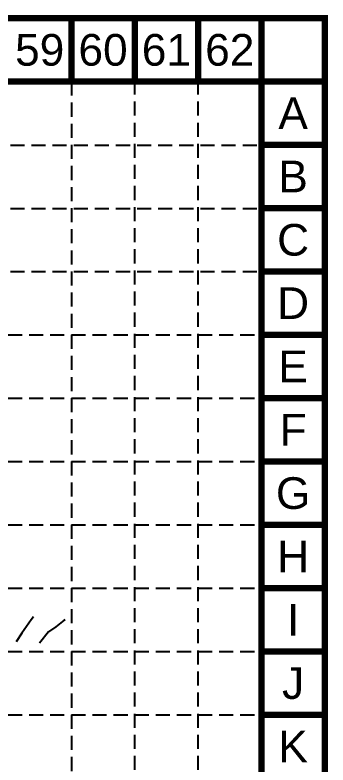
# Model space of a CAD drawing. Extents: x 5997 to 7440, y 5569 to 6471.
# Drawn here: x 7328.5 to 7439.6, y 6204.5 to 6471 of the extents above; entities that cross this region are included whole.
import ezdxf
from ezdxf.enums import TextEntityAlignment as Align

# ---------------------------------------------------------------- set-up
doc = ezdxf.new("R2010")
doc.units = 0
doc.header["$LTSCALE"] = 100
doc.header["$MEASUREMENT"] = 0
doc.linetypes.add('HIDDEN', pattern=[0.375, 0.25, -0.125])
doc.linetypes.add('HIDDEN2', pattern=[0.1875, 0.125, -0.0625])
for name, color, linetype in [('BASE', 7, 'CONTINUOUS'), ('G-XCONTOURS', 5, 'HIDDEN2'), ('G-XIDX_CONTOURS', 5, 'HIDDEN2'), ('GRID', 254, 'HIDDEN')]:
    doc.layers.add(name, color=color, linetype=linetype)
doc.styles.get("Standard").update_dxf_attribs({"font": 'ARIAL.TTF', "width": 0.9})

msp = doc.modelspace()

# ---------------------------------------------------------------- linework, layer by layer
at = {"layer": 'BASE', "color": 9}
msp.add_line((7416, 6447.35), (7416, 5592.35), dxfattribs=at)
at = {"layer": 'BASE', "const_width": 2.25}
for points in [[(5998.5, 5569.85), (7438.5, 5569.85), (7438.5, 6469.85), (5998.5, 6469.85)], [(6021, 5592.35), (7416, 5592.35), (7416, 6447.35), (6021, 6447.35)]]:
    msp.add_lwpolyline(points, close=True, dxfattribs=at)
for points in [[(7348.5, 6447.35), (7348.5, 6469.85)], [(7371, 6447.35), (7371, 6469.85)], [(7393.5, 6447.35), (7393.5, 6469.85)], [(7416, 6447.35), (7416, 6469.85)], [(7438.5, 6447.35), (7438.5, 6469.85)], [(7438.5, 6447.35), (7416, 6447.35)], [(7438.5, 6424.85), (7416, 6424.85)], [(7438.5, 6402.35), (7416, 6402.35)], [(7438.5, 6379.85), (7416, 6379.85)], [(7438.5, 6357.35), (7416, 6357.35)], [(7438.5, 6334.85), (7416, 6334.85)], [(7438.5, 6312.35), (7416, 6312.35)], [(7438.5, 6289.85), (7416, 6289.85)], [(7438.5, 6267.35), (7416, 6267.35)], [(7438.5, 6244.85), (7416, 6244.85)], [(7438.5, 6222.35), (7416, 6222.35)]]:
    msp.add_lwpolyline(points, dxfattribs=at)
at = {"layer": 'G-XCONTOURS', "elevation": 1029, "flags": 128}
msp.add_lwpolyline([(7335, 6257.09), (7334.17, 6256.05), (7330.96, 6251.34), (7328.88, 6248.22)], dxfattribs=at)
at = {"layer": 'G-XIDX_CONTOURS', "elevation": 1030, "flags": 128}
msp.add_lwpolyline([(7346.33, 6256.11), (7346, 6256), (7345.93, 6255.97), (7342.98, 6253.57), (7340.35, 6251.8), (7336.77, 6247.26)], dxfattribs=at)
at = {"layer": 'GRID', "color": 253, "linetype": 'HIDDEN', "ltscale": 0.2}
for p, q in [((7348.5, 6447.35), (7348.5, 5659.76)), ((7370.96, 6447.72), (7370.96, 5659.76)), ((7393.46, 6447.72), (7393.46, 5659.76)), ((6021.83, 6424.78), (7416.83, 6424.78)), ((6021.83, 6402.28), (7416.83, 6402.28)), ((6021.83, 6379.78), (7416.83, 6379.78)), ((6021, 6357.35), (7416, 6357.35)), ((6021, 6334.85), (7416, 6334.85)), ((6021, 6312.35), (7416, 6312.35)), ((6021, 6289.85), (7416, 6289.85)), ((6021, 6267.35), (7416, 6267.35)), ((6021, 6244.85), (7416, 6244.85)), ((6021, 6222.35), (7416, 6222.35))]:
    msp.add_line(p, q, dxfattribs=at)

# ---------------------------------------------------------------- texts
at = {"layer": 'BASE'}
for s, p in [('59', (7337.25, 6458.6)), ('60', (7359.75, 6458.6)), ('61', (7382.25, 6458.6)), ('62', (7404.75, 6458.6)), ('A', (7427.25, 6436.1)), ('B', (7427.25, 6413.6)), ('C', (7427.25, 6391.1)), ('D', (7427.25, 6368.6)), ('E', (7427.25, 6346.1)), ('F', (7427.25, 6323.6)), ('G', (7427.25, 6301.1)), ('H', (7427.25, 6278.6)), ('I', (7427.25, 6256.1)), ('J', (7427.25, 6233.6)), ('K', (7427.25, 6211.1))]:
    msp.add_text(s, height=11.25, dxfattribs=at).set_placement(p, align=Align.MIDDLE_CENTER)

doc.saveas('drawing.dxf')
